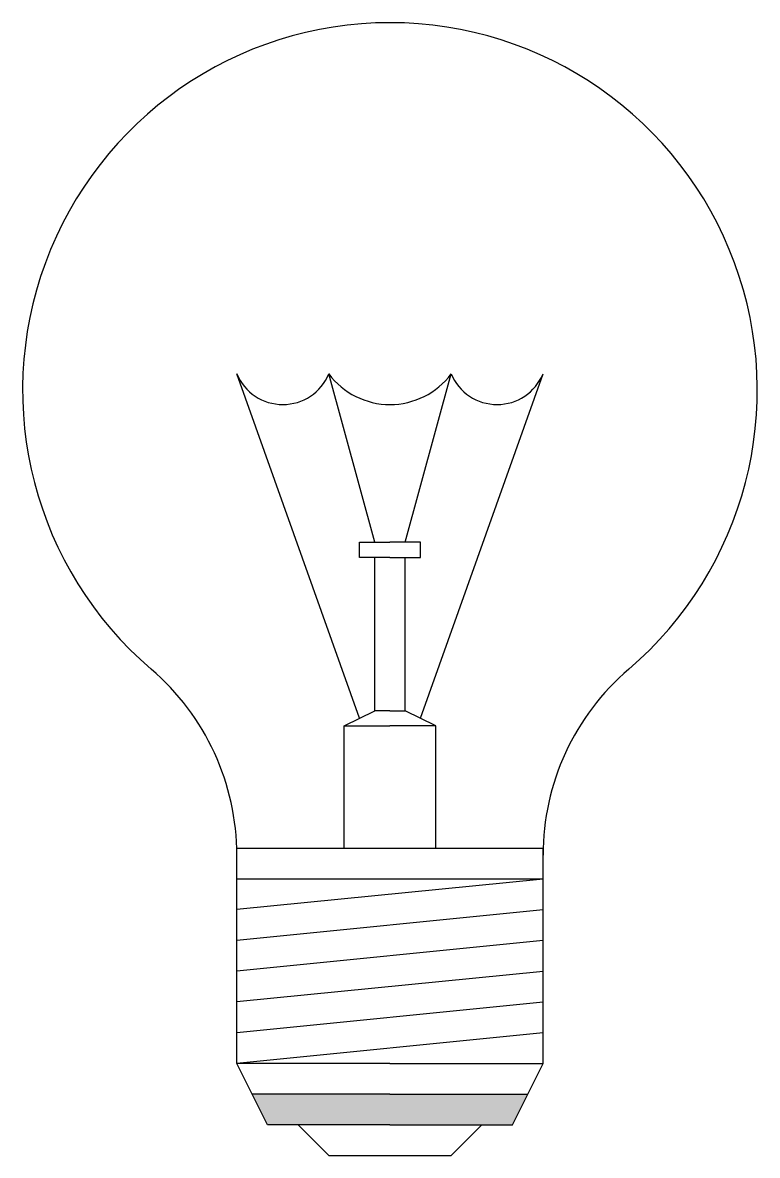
# Model space of a CAD drawing. Header units: millimetres. Extents: x 79 to 199, y 430 to 615.
import ezdxf

# ---------------------------------------------------------------- set-up
doc = ezdxf.new("R2010")
doc.units = ezdxf.units.MM

msp = doc.modelspace()

# ---------------------------------------------------------------- hatches: boundary and pattern name
at = {"true_color": 0x000000}
h = msp.add_hatch(color=18, dxfattribs=at)
h.dxf.hatch_style = 1
h.paths.add_polyline_path([(161.7, 440.15), (139.2, 440.15), (116.7, 440.15), (119.2, 435.15), (139.2, 435.15), (159.2, 435.15)])

# ---------------------------------------------------------------- linework, layer by layer
for p, q in [((134.2, 501.53), (114.2, 557.78)), ((136.7, 530.28), (129.2, 557.78)), ((141.7, 530.28), (149.2, 557.78)), ((144.2, 501.53), (164.2, 557.78)), ((134.2, 527.78), (134.2, 530.28)), ((134.2, 530.28), (139.2, 530.28)), ((144.2, 530.28), (139.2, 530.28)), ((144.2, 527.78), (144.2, 530.28)), ((139.2, 527.78), (134.2, 527.78)), ((136.7, 502.78), (136.7, 527.78)), ((139.2, 527.78), (144.2, 527.78)), ((141.7, 502.78), (141.7, 527.78)), ((131.7, 500.28), (136.7, 502.78)), ((139.2, 502.78), (136.7, 502.78)), ((139.2, 502.78), (141.7, 502.78)), ((146.7, 500.28), (141.7, 502.78)), ((131.7, 480.28), (131.7, 500.28)), ((131.7, 500.28), (139.2, 500.28)), ((146.7, 500.28), (139.2, 500.28)), ((146.7, 480.28), (146.7, 500.28)), ((114.2, 445.15), (114.2, 480.28)), ((164.2, 480.28), (114.2, 480.28)), ((164.2, 445.15), (164.2, 480.28)), ((164.2, 475.28), (114.2, 470.28)), ((164.2, 475.28), (114.2, 475.28)), ((164.2, 470.25), (114.2, 465.25)), ((164.2, 465.23), (114.2, 460.23)), ((164.2, 460.2), (114.2, 455.2)), ((164.2, 455.18), (114.2, 450.18)), ((164.2, 450.15), (114.2, 445.15)), ((139.2, 445.15), (114.2, 445.15)), ((119.2, 435.15), (114.2, 445.15)), ((139.2, 445.15), (164.2, 445.15)), ((159.2, 435.15), (164.2, 445.15)), ((139.2, 440.15), (116.7, 440.15)), ((139.2, 440.15), (161.7, 440.15)), ((139.2, 435.15), (119.2, 435.15)), ((129.2, 430.15), (124.2, 435.15)), ((139.2, 435.15), (159.2, 435.15)), ((149.2, 430.15), (154.2, 435.15)), ((129.2, 430.15), (149.2, 430.15))]:
    msp.add_line(p, q)
for centre, radius, start, end in [((139.2, 555.15), 60, 310.5416, 229.4584), ((121.7, 560.9), 8.12, 202.6199, 337.3801), ((139.2, 565.28), 12.5, 216.8699, 323.1301), ((156.7, 560.9), 8.12, 202.6199, 337.3801), ((74.2, 479.16), 40, 0, 49.4584), ((204.2, 479.16), 40, 130.5416, 180)]:
    msp.add_arc(centre, radius, start, end)

doc.saveas('drawing.dxf')
